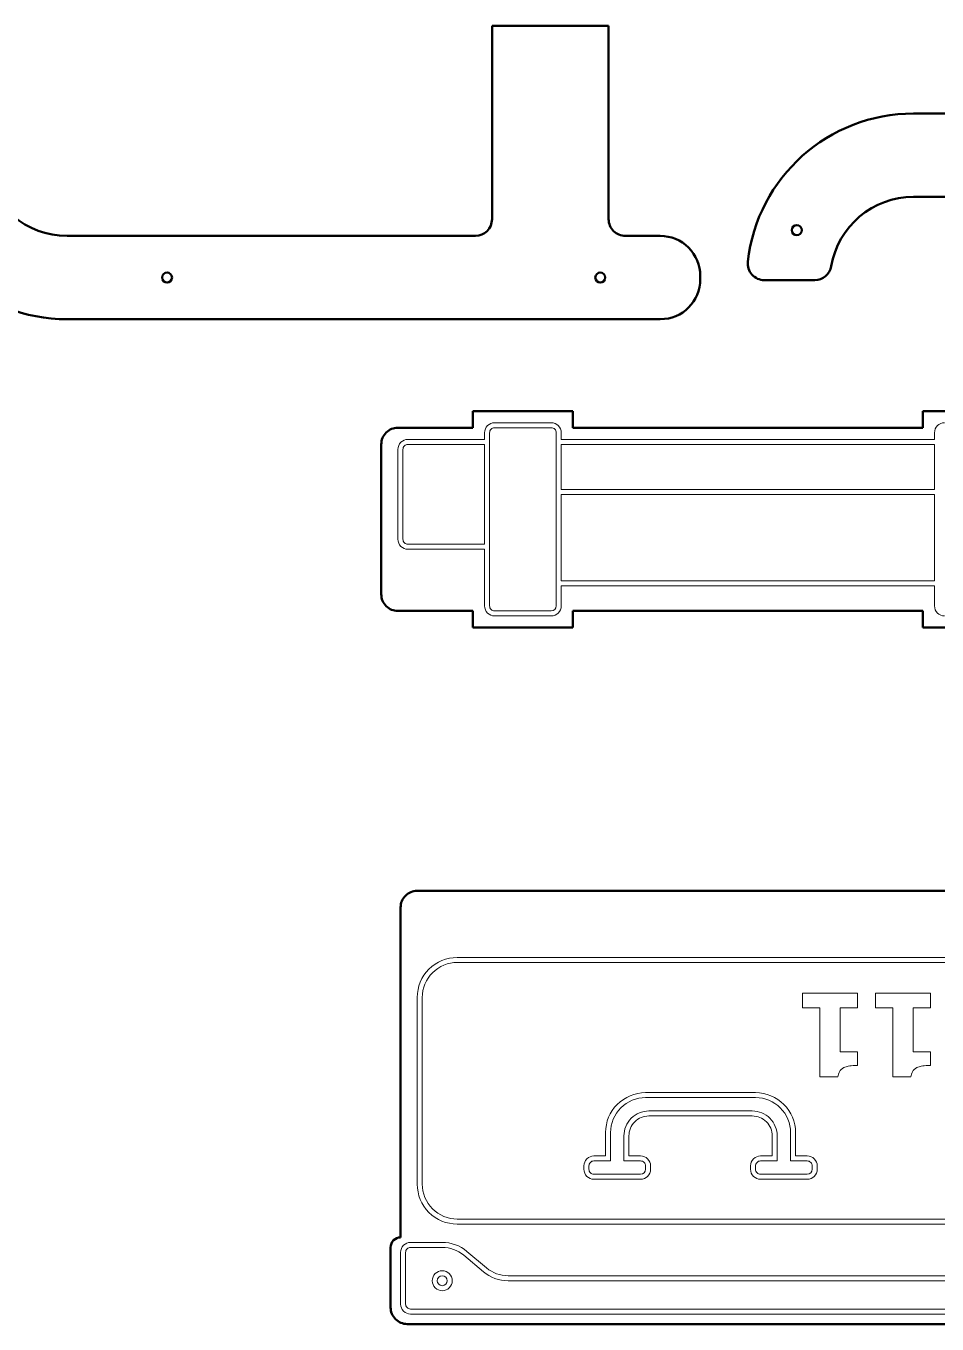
# Model space of a CAD drawing. Header units: millimetres. Extents: x -4457 to 5436, y 521 to 6420.
# Drawn here: x -2234 to -1687, y 1909 to 2688 of the extents above; entities that cross this region are included whole.
import ezdxf

# ---------------------------------------------------------------- set-up
doc = ezdxf.new("R2010")
doc.units = ezdxf.units.MM
doc.header["$MEASUREMENT"] = 0
doc.layers.add('layer 1', color=7, linetype='Continuous')
doc.layers.add('layer 2', color=7, linetype='Continuous')

msp = doc.modelspace()

# ---------------------------------------------------------------- linework, layer by layer
at = {"layer": 'layer 1', "lineweight": 50}
for points in [[(-1954.4344, 2687.7819), (-1954.4344, 2687.7819), (-1884.4344, 2687.7819), (-1884.4344, 2687.7819)], [(-1954.4344, 2571.7819), (-1954.4344, 2571.7819), (-1954.4344, 2687.7819), (-1954.4344, 2687.7819)], [(-1884.4344, 2687.7819), (-1884.4344, 2687.7819), (-1884.4344, 2571.7819), (-1884.4344, 2571.7819)], [(-1701.5566, 2635.2283), (-1752.4854, 2635.2283), (-1795.2787, 2596.9529), (-1800.9374, 2546.3394)], [(-1345.5566, 2635.2283), (-1345.5566, 2635.2283), (-1701.5566, 2635.2283), (-1701.5566, 2635.2283)], [(-2258.735, 2603.4485), (-2254.6686, 2579.3913), (-2233.8329, 2561.7819), (-2209.4344, 2561.7819)], [(-2308.8152, 2600.6708), (-2303.1564, 2550.0573), (-2260.3632, 2511.7819), (-2209.4344, 2511.7819)], [(-1701.5566, 2585.2283), (-1725.9551, 2585.2283), (-1746.7909, 2567.6189), (-1750.8573, 2543.5616)], [(-1701.5566, 2585.2283), (-1701.5566, 2585.2283), (-1456.5566, 2585.2283), (-1456.5566, 2585.2283)], [(-1964.4344, 2561.7819), (-1958.9115, 2561.7819), (-1954.4344, 2566.259), (-1954.4344, 2571.7818)], [(-2209.4344, 2561.7819), (-2209.4344, 2561.7819), (-1964.4344, 2561.7819), (-1964.4344, 2561.7819)], [(-1874.4344, 2561.7819), (-1874.4344, 2561.7819), (-1853.4344, 2561.7819), (-1853.4344, 2561.7819)], [(-1760.7174, 2535.2283), (-1755.8377, 2535.2283), (-1751.6706, 2538.7502), (-1750.8573, 2543.5616)], [(-1853.4344, 2511.7819), (-1840.1796, 2511.7819), (-1829.4344, 2522.527), (-1829.4344, 2535.7817)], [(-1829.4344, 2537.7819), (-1829.4344, 2537.7819), (-1829.4344, 2535.7819), (-1829.4344, 2535.7819)], [(-1790.9994, 2535.2283), (-1790.9994, 2535.2283), (-1760.7174, 2535.2283), (-1760.7174, 2535.2283)], [(-1853.4344, 2511.7819), (-1853.4344, 2511.7819), (-2209.4344, 2511.7819), (-2209.4344, 2511.7819)], [(-1965.8883, 2456.6646), (-1965.8883, 2456.6646), (-1905.8883, 2456.6646), (-1905.8883, 2456.6646)], [(-1965.8883, 2446.6646), (-1965.8883, 2446.6646), (-1965.8883, 2456.6646), (-1965.8883, 2456.6646)], [(-1905.8883, 2456.6646), (-1905.8883, 2456.6646), (-1905.8883, 2446.6646), (-1905.8883, 2446.6646)], [(-1695.8883, 2456.6646), (-1695.8883, 2456.6646), (-1635.8883, 2456.6646), (-1635.8883, 2456.6646)], [(-1695.8883, 2446.6646), (-1695.8883, 2446.6646), (-1695.8883, 2456.6646), (-1695.8883, 2456.6646)], [(-2010.8883, 2446.6646), (-2010.8883, 2446.6646), (-1965.8883, 2446.6646), (-1965.8883, 2446.6646)], [(-1905.8883, 2446.6646), (-1905.8883, 2446.6646), (-1695.8883, 2446.6646), (-1695.8883, 2446.6646)], [(-2020.8883, 2346.6646), (-2020.8883, 2346.6646), (-2020.8883, 2436.6646), (-2020.8883, 2436.6646)], [(-1965.8883, 2336.6646), (-1965.8883, 2336.6646), (-2010.8883, 2336.6646), (-2010.8883, 2336.6646)], [(-1965.8883, 2326.6646), (-1965.8883, 2326.6646), (-1965.8883, 2336.6646), (-1965.8883, 2336.6646)], [(-1695.8883, 2336.6646), (-1695.8883, 2336.6646), (-1905.8883, 2336.6646), (-1905.8883, 2336.6646)], [(-1905.8883, 2336.6646), (-1905.8883, 2336.6646), (-1905.8883, 2326.6646), (-1905.8883, 2326.6646)], [(-1695.8883, 2326.6646), (-1695.8883, 2326.6646), (-1695.8883, 2336.6646), (-1695.8883, 2336.6646)], [(-1905.8883, 2326.6646), (-1905.8883, 2326.6646), (-1965.8883, 2326.6646), (-1965.8883, 2326.6646)], [(-1635.8883, 2326.6646), (-1635.8883, 2326.6646), (-1695.8883, 2326.6646), (-1695.8883, 2326.6646)], [(-1409.2838, 2168.6913), (-1409.2838, 2168.6913), (-1999.2838, 2168.6913), (-1999.2838, 2168.6913)], [(-2009.2838, 2158.6913), (-2009.2838, 2158.6913), (-2009.2838, 1960.6913), (-2009.2838, 1960.6913)], [(-2015.2838, 1954.6913), (-2015.2838, 1954.6913), (-2015.2838, 1918.6913), (-2015.2838, 1918.6913)], [(-2005.2838, 1908.6913), (-2005.2838, 1908.6913), (-1397.2838, 1908.6913), (-1397.2838, 1908.6913)]]:
    msp.add_open_spline(points, degree=3, dxfattribs=at)
for points, knots in [([(-1884.4344, 2571.7819), (-1884.4344, 2569.1297), (-1883.3808, 2566.5862), (-1881.5054, 2564.7108), (-1881.5054, 2564.7108), (-1879.6301, 2562.8354), (-1877.0865, 2561.7819), (-1874.4344, 2561.7819)], [0, 0, 0, 0, 0.33333333, 0.33333333, 0.33333333, 0.33333333, 1, 1, 1, 1]), ([(-1768.5566, 2565.2283), (-1768.5566, 2566.8852), (-1769.8998, 2568.2283), (-1771.5566, 2568.2283), (-1771.5566, 2568.2283), (-1773.2135, 2568.2283), (-1774.5566, 2566.8852), (-1774.5566, 2565.2283), (-1774.5566, 2565.2283), (-1774.5567, 2563.5715), (-1773.2135, 2562.2283), (-1771.5567, 2562.2283), (-1771.5567, 2562.2283), (-1769.8998, 2562.2283), (-1768.5567, 2563.5714), (-1768.5566, 2565.2283)], [0, 0, 0, 0, 0.2, 0.2, 0.2, 0.2, 0.4, 0.4, 0.4, 0.4, 0.6, 0.6, 0.6, 0.6, 1, 1, 1, 1]), ([(-1829.4344, 2537.7819), (-1829.4344, 2544.1471), (-1831.9629, 2550.2516), (-1836.4638, 2554.7524), (-1836.4638, 2554.7524), (-1840.9647, 2559.2533), (-1847.0692, 2561.7819), (-1853.4344, 2561.7819)], [0, 0, 0, 0, 0.33333333, 0.33333333, 0.33333333, 0.33333333, 1, 1, 1, 1]), ([(-1800.9374, 2546.3394), (-1801.2536, 2543.5114), (-1800.35, 2540.6826), (-1798.4529, 2538.5616), (-1798.4529, 2538.5616), (-1796.5558, 2536.4406), (-1793.845, 2535.2283), (-1790.9994, 2535.2283)], [0, 0, 0, 0, 0.33333333, 0.33333333, 0.33333333, 0.33333333, 1, 1, 1, 1]), ([(-2146.4344, 2536.7819), (-2146.4344, 2538.4387), (-2147.7775, 2539.7819), (-2149.4344, 2539.7819), (-2149.4344, 2539.7819), (-2151.0912, 2539.7819), (-2152.4344, 2538.4387), (-2152.4344, 2536.7819), (-2152.4344, 2536.7819), (-2152.4344, 2535.125), (-2151.0912, 2533.7819), (-2149.4344, 2533.7819), (-2149.4344, 2533.7819), (-2147.7775, 2533.7819), (-2146.4344, 2535.125), (-2146.4344, 2536.7819)], [0, 0, 0, 0, 0.2, 0.2, 0.2, 0.2, 0.4, 0.4, 0.4, 0.4, 0.6, 0.6, 0.6, 0.6, 1, 1, 1, 1]), ([(-1886.4344, 2536.7819), (-1886.4344, 2538.4387), (-1887.7775, 2539.7819), (-1889.4344, 2539.7819), (-1889.4344, 2539.7819), (-1891.0912, 2539.7819), (-1892.4344, 2538.4387), (-1892.4344, 2536.7819), (-1892.4344, 2536.7819), (-1892.4344, 2535.125), (-1891.0912, 2533.7819), (-1889.4344, 2533.7819), (-1889.4344, 2533.7819), (-1887.7775, 2533.7819), (-1886.4344, 2535.125), (-1886.4344, 2536.7819)], [0, 0, 0, 0, 0.2, 0.2, 0.2, 0.2, 0.4, 0.4, 0.4, 0.4, 0.6, 0.6, 0.6, 0.6, 1, 1, 1, 1]), ([(-2010.8883, 2446.6646), (-2013.5405, 2446.6646), (-2016.084, 2445.611), (-2017.9594, 2443.7357), (-2017.9594, 2443.7357), (-2019.8347, 2441.8603), (-2020.8883, 2439.3168), (-2020.8883, 2436.6646)], [0, 0, 0, 0, 0.33333333, 0.33333333, 0.33333333, 0.33333333, 1, 1, 1, 1]), ([(-2020.8883, 2346.6646), (-2020.8883, 2344.0124), (-2019.8347, 2341.4689), (-2017.9594, 2339.5935), (-2017.9594, 2339.5935), (-2016.084, 2337.7182), (-2013.5405, 2336.6646), (-2010.8883, 2336.6646)], [0, 0, 0, 0, 0.33333333, 0.33333333, 0.33333333, 0.33333333, 1, 1, 1, 1]), ([(-1999.2838, 2168.6913), (-2001.936, 2168.6913), (-2004.4795, 2167.6378), (-2006.3549, 2165.7624), (-2006.3549, 2165.7624), (-2008.2303, 2163.887), (-2009.2838, 2161.3435), (-2009.2838, 2158.6913)], [0, 0, 0, 0, 0.33333333, 0.33333333, 0.33333333, 0.33333333, 1, 1, 1, 1]), ([(-2009.2838, 1960.6913), (-2010.8751, 1960.6913), (-2012.4013, 1960.0592), (-2013.5265, 1958.934), (-2013.5265, 1958.934), (-2014.6517, 1957.8087), (-2015.2838, 1956.2826), (-2015.2838, 1954.6913)], [0, 0, 0, 0, 0.33333333, 0.33333333, 0.33333333, 0.33333333, 1, 1, 1, 1]), ([(-2015.2838, 1918.6913), (-2015.2838, 1916.0392), (-2014.2303, 1913.4956), (-2012.3549, 1911.6203), (-2012.3549, 1911.6203), (-2010.4795, 1909.7449), (-2007.936, 1908.6913), (-2005.2838, 1908.6913)], [0, 0, 0, 0, 0.33333333, 0.33333333, 0.33333333, 0.33333333, 1, 1, 1, 1])]:
    msp.add_open_spline(points, degree=3, knots=knots, dxfattribs=at)
at = {"layer": 'layer 2', "color": 240, "lineweight": 9}
for points, knots in [([(-1952.8883, 2449.6646), (-1954.4796, 2449.6646), (-1956.0057, 2449.0325), (-1957.131, 2447.9072), (-1957.131, 2447.9072), (-1958.2562, 2446.782), (-1958.8883, 2445.2559), (-1958.8883, 2443.6646)], [0, 0, 0, 0, 0.33333333, 0.33333333, 0.33333333, 0.33333333, 1, 1, 1, 1]), ([(-1952.8883, 2446.6646), (-1953.684, 2446.6646), (-1954.447, 2446.3485), (-1955.0096, 2445.7859), (-1955.0096, 2445.7859), (-1955.5722, 2445.2233), (-1955.8883, 2444.4603), (-1955.8883, 2443.6646)], [0, 0, 0, 0, 0.33333333, 0.33333333, 0.33333333, 0.33333333, 1, 1, 1, 1]), ([(-1912.8883, 2443.6646), (-1912.8883, 2445.2559), (-1913.5205, 2446.782), (-1914.6457, 2447.9072), (-1914.6457, 2447.9072), (-1915.7709, 2449.0325), (-1917.297, 2449.6646), (-1918.8883, 2449.6646)], [0, 0, 0, 0, 0.33333333, 0.33333333, 0.33333333, 0.33333333, 1, 1, 1, 1]), ([(-1915.8883, 2443.6646), (-1915.8883, 2444.4603), (-1916.2044, 2445.2233), (-1916.767, 2445.7859), (-1916.767, 2445.7859), (-1917.3296, 2446.3485), (-1918.0927, 2446.6646), (-1918.8883, 2446.6646)], [0, 0, 0, 0, 0.33333333, 0.33333333, 0.33333333, 0.33333333, 1, 1, 1, 1]), ([(-1682.8883, 2449.6646), (-1684.4796, 2449.6646), (-1686.0057, 2449.0325), (-1687.131, 2447.9072), (-1687.131, 2447.9072), (-1688.2562, 2446.782), (-1688.8883, 2445.2559), (-1688.8883, 2443.6646)], [0, 0, 0, 0, 0.33333333, 0.33333333, 0.33333333, 0.33333333, 1, 1, 1, 1]), ([(-2004.8883, 2439.6646), (-2006.4796, 2439.6646), (-2008.0057, 2439.0325), (-2009.131, 2437.9072), (-2009.131, 2437.9072), (-2010.2562, 2436.782), (-2010.8883, 2435.2559), (-2010.8883, 2433.6646)], [0, 0, 0, 0, 0.33333333, 0.33333333, 0.33333333, 0.33333333, 1, 1, 1, 1]), ([(-2004.8883, 2436.6646), (-2005.684, 2436.6646), (-2006.447, 2436.3485), (-2007.0096, 2435.7859), (-2007.0096, 2435.7859), (-2007.5722, 2435.2233), (-2007.8883, 2434.4603), (-2007.8883, 2433.6646)], [0, 0, 0, 0, 0.33333333, 0.33333333, 0.33333333, 0.33333333, 1, 1, 1, 1]), ([(-2010.8883, 2379.6646), (-2010.8883, 2378.0733), (-2010.2562, 2376.5472), (-2009.131, 2375.422), (-2009.131, 2375.422), (-2008.0057, 2374.2967), (-2006.4796, 2373.6646), (-2004.8883, 2373.6646)], [0, 0, 0, 0, 0.33333333, 0.33333333, 0.33333333, 0.33333333, 1, 1, 1, 1]), ([(-2007.8883, 2379.6646), (-2007.8883, 2378.869), (-2007.5722, 2378.1059), (-2007.0096, 2377.5433), (-2007.0096, 2377.5433), (-2006.447, 2376.9807), (-2005.684, 2376.6646), (-2004.8883, 2376.6646)], [0, 0, 0, 0, 0.33333333, 0.33333333, 0.33333333, 0.33333333, 1, 1, 1, 1]), ([(-1958.8883, 2339.6646), (-1958.8883, 2338.0733), (-1958.2562, 2336.5472), (-1957.131, 2335.422), (-1957.131, 2335.422), (-1956.0057, 2334.2967), (-1954.4796, 2333.6646), (-1952.8883, 2333.6646)], [0, 0, 0, 0, 0.33333333, 0.33333333, 0.33333333, 0.33333333, 1, 1, 1, 1]), ([(-1955.8883, 2339.6646), (-1955.8883, 2338.869), (-1955.5722, 2338.1059), (-1955.0096, 2337.5433), (-1955.0096, 2337.5433), (-1954.447, 2336.9807), (-1953.684, 2336.6646), (-1952.8883, 2336.6646)], [0, 0, 0, 0, 0.33333333, 0.33333333, 0.33333333, 0.33333333, 1, 1, 1, 1]), ([(-1688.8883, 2339.6646), (-1688.8883, 2338.0733), (-1688.2562, 2336.5472), (-1687.131, 2335.422), (-1687.131, 2335.422), (-1686.0057, 2334.2967), (-1684.4796, 2333.6646), (-1682.8883, 2333.6646)], [0, 0, 0, 0, 0.33333333, 0.33333333, 0.33333333, 0.33333333, 1, 1, 1, 1]), ([(-1975.2838, 2128.6913), (-1981.649, 2128.6913), (-1987.7535, 2126.1628), (-1992.2544, 2121.6619), (-1992.2544, 2121.6619), (-1996.7553, 2117.161), (-1999.2838, 2111.0565), (-1999.2838, 2104.6913)], [0, 0, 0, 0, 0.33333333, 0.33333333, 0.33333333, 0.33333333, 1, 1, 1, 1]), ([(-1975.2838, 2125.6913), (-1980.8534, 2125.6913), (-1986.1948, 2123.4788), (-1990.1331, 2119.5406), (-1990.1331, 2119.5406), (-1994.0714, 2115.6023), (-1996.2838, 2110.2609), (-1996.2838, 2104.6913)], [0, 0, 0, 0, 0.33333333, 0.33333333, 0.33333333, 0.33333333, 1, 1, 1, 1]), ([(-1743.3115, 2062.6284), (-1744.3649, 2062.0881), (-1745.486, 2060.9131), (-1745.7831, 2060.4606), (-1745.7831, 2060.4606), (-1746.3774, 2059.5557), (-1746.7825, 2057.7526), (-1746.8366, 2057.0773)], [0, 0, 0, 0, 0.33333333, 0.33333333, 0.33333333, 0.33333333, 1, 1, 1, 1]), ([(-1735.0456, 2063.8844), (-1736.5854, 2063.8844), (-1738.8814, 2063.6818), (-1739.6445, 2063.5805), (-1739.6445, 2063.5805), (-1741.1707, 2063.378), (-1742.8522, 2062.8445), (-1743.3115, 2062.6284)], [0, 0, 0, 0, 0.33333333, 0.33333333, 0.33333333, 0.33333333, 1, 1, 1, 1]), ([(-1699.5108, 2062.6284), (-1700.5643, 2062.0881), (-1701.6853, 2060.9131), (-1701.9824, 2060.4606), (-1701.9824, 2060.4606), (-1702.5767, 2059.5557), (-1702.9819, 2057.7526), (-1703.0359, 2057.0773)], [0, 0, 0, 0, 0.33333333, 0.33333333, 0.33333333, 0.33333333, 1, 1, 1, 1]), ([(-1691.245, 2063.8844), (-1692.7847, 2063.8844), (-1695.0808, 2063.6818), (-1695.8439, 2063.5805), (-1695.8439, 2063.5805), (-1697.3701, 2063.378), (-1699.0516, 2062.8445), (-1699.5108, 2062.6284)], [0, 0, 0, 0, 0.33333333, 0.33333333, 0.33333333, 0.33333333, 1, 1, 1, 1]), ([(-1862.2838, 2047.5832), (-1868.649, 2047.5832), (-1874.7535, 2045.0546), (-1879.2544, 2040.5538), (-1879.2544, 2040.5538), (-1883.7553, 2036.0529), (-1886.2838, 2029.9484), (-1886.2838, 2023.5832)], [0, 0, 0, 0, 0.33333333, 0.33333333, 0.33333333, 0.33333333, 1, 1, 1, 1]), ([(-1862.2838, 2044.5832), (-1867.8534, 2044.5832), (-1873.1948, 2042.3707), (-1877.1331, 2038.4324), (-1877.1331, 2038.4324), (-1881.0714, 2034.4942), (-1883.2838, 2029.1527), (-1883.2838, 2023.5832)], [0, 0, 0, 0, 0.33333333, 0.33333333, 0.33333333, 0.33333333, 1, 1, 1, 1]), ([(-1772.2838, 2023.5832), (-1772.2838, 2029.9484), (-1774.8124, 2036.0529), (-1779.3133, 2040.5538), (-1779.3133, 2040.5538), (-1783.8142, 2045.0546), (-1789.9186, 2047.5832), (-1796.2838, 2047.5832)], [0, 0, 0, 0, 0.33333333, 0.33333333, 0.33333333, 0.33333333, 1, 1, 1, 1]), ([(-1775.2838, 2023.5832), (-1775.2838, 2029.1527), (-1777.4963, 2034.4942), (-1781.4346, 2038.4324), (-1781.4346, 2038.4324), (-1785.3729, 2042.3707), (-1790.7143, 2044.5832), (-1796.2838, 2044.5832)], [0, 0, 0, 0, 0.33333333, 0.33333333, 0.33333333, 0.33333333, 1, 1, 1, 1]), ([(-1860.2838, 2036.5832), (-1864.2621, 2036.5832), (-1868.0774, 2035.0029), (-1870.8904, 2032.1898), (-1870.8904, 2032.1898), (-1873.7035, 2029.3768), (-1875.2838, 2025.5615), (-1875.2838, 2021.5832)], [0, 0, 0, 0, 0.33333333, 0.33333333, 0.33333333, 0.33333333, 1, 1, 1, 1]), ([(-1860.2838, 2033.5832), (-1863.4664, 2033.5832), (-1866.5187, 2032.3189), (-1868.7691, 2030.0685), (-1868.7691, 2030.0685), (-1871.0196, 2027.818), (-1872.2838, 2024.7658), (-1872.2838, 2021.5832)], [0, 0, 0, 0, 0.33333333, 0.33333333, 0.33333333, 0.33333333, 1, 1, 1, 1]), ([(-1783.2838, 2021.5832), (-1783.2838, 2025.5615), (-1784.8642, 2029.3768), (-1787.6772, 2032.1898), (-1787.6772, 2032.1898), (-1790.4903, 2035.0029), (-1794.3056, 2036.5832), (-1798.2838, 2036.5832)], [0, 0, 0, 0, 0.33333333, 0.33333333, 0.33333333, 0.33333333, 1, 1, 1, 1]), ([(-1786.2838, 2021.5832), (-1786.2838, 2024.7658), (-1787.5481, 2027.818), (-1789.7986, 2030.0685), (-1789.7986, 2030.0685), (-1792.049, 2032.3189), (-1795.1012, 2033.5832), (-1798.2838, 2033.5832)], [0, 0, 0, 0, 0.33333333, 0.33333333, 0.33333333, 0.33333333, 1, 1, 1, 1]), ([(-1893.2838, 2009.5832), (-1894.8751, 2009.5832), (-1896.4013, 2008.9511), (-1897.5265, 2007.8258), (-1897.5265, 2007.8258), (-1898.6517, 2006.7006), (-1899.2838, 2005.1745), (-1899.2838, 2003.5832)], [0, 0, 0, 0, 0.33333333, 0.33333333, 0.33333333, 0.33333333, 1, 1, 1, 1]), ([(-1893.2838, 2006.5832), (-1894.0795, 2006.5832), (-1894.8426, 2006.2671), (-1895.4052, 2005.7045), (-1895.4052, 2005.7045), (-1895.9678, 2005.1419), (-1896.2838, 2004.3789), (-1896.2838, 2003.5832)], [0, 0, 0, 0, 0.33333333, 0.33333333, 0.33333333, 0.33333333, 1, 1, 1, 1]), ([(-1859.2838, 2003.5832), (-1859.2838, 2005.1745), (-1859.916, 2006.7006), (-1861.0412, 2007.8258), (-1861.0412, 2007.8258), (-1862.1664, 2008.9511), (-1863.6925, 2009.5832), (-1865.2838, 2009.5832)], [0, 0, 0, 0, 0.33333333, 0.33333333, 0.33333333, 0.33333333, 1, 1, 1, 1]), ([(-1862.2838, 2003.5832), (-1862.2838, 2004.3789), (-1862.5999, 2005.1419), (-1863.1625, 2005.7045), (-1863.1625, 2005.7045), (-1863.7251, 2006.2671), (-1864.4882, 2006.5832), (-1865.2838, 2006.5832)], [0, 0, 0, 0, 0.33333333, 0.33333333, 0.33333333, 0.33333333, 1, 1, 1, 1]), ([(-1793.2838, 2009.5832), (-1794.8751, 2009.5832), (-1796.4013, 2008.9511), (-1797.5265, 2007.8258), (-1797.5265, 2007.8258), (-1798.6517, 2006.7006), (-1799.2838, 2005.1745), (-1799.2838, 2003.5832)], [0, 0, 0, 0, 0.33333333, 0.33333333, 0.33333333, 0.33333333, 1, 1, 1, 1]), ([(-1793.2838, 2006.5832), (-1794.0795, 2006.5832), (-1794.8426, 2006.2671), (-1795.4052, 2005.7045), (-1795.4052, 2005.7045), (-1795.9678, 2005.1419), (-1796.2838, 2004.3789), (-1796.2838, 2003.5832)], [0, 0, 0, 0, 0.33333333, 0.33333333, 0.33333333, 0.33333333, 1, 1, 1, 1]), ([(-1759.2838, 2003.5832), (-1759.2838, 2005.1745), (-1759.916, 2006.7006), (-1761.0412, 2007.8258), (-1761.0412, 2007.8258), (-1762.1664, 2008.9511), (-1763.6925, 2009.5832), (-1765.2838, 2009.5832)], [0, 0, 0, 0, 0.33333333, 0.33333333, 0.33333333, 0.33333333, 1, 1, 1, 1]), ([(-1762.2838, 2003.5832), (-1762.2838, 2004.3789), (-1762.5999, 2005.1419), (-1763.1625, 2005.7045), (-1763.1625, 2005.7045), (-1763.7251, 2006.2671), (-1764.4882, 2006.5832), (-1765.2838, 2006.5832)], [0, 0, 0, 0, 0.33333333, 0.33333333, 0.33333333, 0.33333333, 1, 1, 1, 1]), ([(-1899.2838, 2001.5832), (-1899.2838, 1999.9919), (-1898.6517, 1998.4658), (-1897.5265, 1997.3406), (-1897.5265, 1997.3406), (-1896.4013, 1996.2153), (-1894.8751, 1995.5832), (-1893.2838, 1995.5832)], [0, 0, 0, 0, 0.33333333, 0.33333333, 0.33333333, 0.33333333, 1, 1, 1, 1]), ([(-1896.2838, 2001.5832), (-1896.2838, 2000.7876), (-1895.9678, 2000.0245), (-1895.4052, 1999.4619), (-1895.4052, 1999.4619), (-1894.8426, 1998.8993), (-1894.0795, 1998.5832), (-1893.2838, 1998.5832)], [0, 0, 0, 0, 0.33333333, 0.33333333, 0.33333333, 0.33333333, 1, 1, 1, 1]), ([(-1799.2838, 2001.5832), (-1799.2838, 1999.9919), (-1798.6517, 1998.4658), (-1797.5265, 1997.3406), (-1797.5265, 1997.3406), (-1796.4013, 1996.2153), (-1794.8751, 1995.5832), (-1793.2838, 1995.5832)], [0, 0, 0, 0, 0.33333333, 0.33333333, 0.33333333, 0.33333333, 1, 1, 1, 1]), ([(-1796.2838, 2001.5832), (-1796.2838, 2000.7876), (-1795.9678, 2000.0245), (-1795.4052, 1999.4619), (-1795.4052, 1999.4619), (-1794.8426, 1998.8993), (-1794.0795, 1998.5832), (-1793.2838, 1998.5832)], [0, 0, 0, 0, 0.33333333, 0.33333333, 0.33333333, 0.33333333, 1, 1, 1, 1]), ([(-1999.2838, 1992.6913), (-1999.2838, 1986.3261), (-1996.7553, 1980.2216), (-1992.2544, 1975.7208), (-1992.2544, 1975.7208), (-1987.7535, 1971.2199), (-1981.649, 1968.6913), (-1975.2838, 1968.6913)], [0, 0, 0, 0, 0.33333333, 0.33333333, 0.33333333, 0.33333333, 1, 1, 1, 1]), ([(-1996.2838, 1992.6913), (-1996.2838, 1987.1218), (-1994.0714, 1981.7803), (-1990.1331, 1977.8421), (-1990.1331, 1977.8421), (-1986.1948, 1973.9038), (-1980.8534, 1971.6913), (-1975.2838, 1971.6913)], [0, 0, 0, 0, 0.33333333, 0.33333333, 0.33333333, 0.33333333, 1, 1, 1, 1]), ([(-2003.2838, 1957.6913), (-2004.8751, 1957.6913), (-2006.4013, 1957.0592), (-2007.5265, 1955.934), (-2007.5265, 1955.934), (-2008.6517, 1954.8087), (-2009.2838, 1953.2826), (-2009.2838, 1951.6913)], [0, 0, 0, 0, 0.33333333, 0.33333333, 0.33333333, 0.33333333, 1, 1, 1, 1]), ([(-2003.2838, 1954.6913), (-2004.0795, 1954.6913), (-2004.8426, 1954.3753), (-2005.4052, 1953.8126), (-2005.4052, 1953.8126), (-2005.9678, 1953.25), (-2006.2838, 1952.487), (-2006.2838, 1951.6913)], [0, 0, 0, 0, 0.33333333, 0.33333333, 0.33333333, 0.33333333, 1, 1, 1, 1]), ([(-1978.2838, 1934.6913), (-1978.2838, 1938.005), (-1980.9701, 1940.6913), (-1984.2838, 1940.6913), (-1984.2838, 1940.6913), (-1987.5975, 1940.6913), (-1990.2838, 1938.005), (-1990.2838, 1934.6913), (-1990.2838, 1934.6913), (-1990.2839, 1931.3776), (-1987.5976, 1928.6913), (-1984.2839, 1928.6913), (-1984.2839, 1928.6913), (-1980.9702, 1928.6913), (-1978.2839, 1931.3776), (-1978.2838, 1934.6913)], [0, 0, 0, 0, 0.2, 0.2, 0.2, 0.2, 0.4, 0.4, 0.4, 0.4, 0.6, 0.6, 0.6, 0.6, 1, 1, 1, 1]), ([(-1981.2838, 1934.6913), (-1981.2838, 1936.3482), (-1982.627, 1937.6913), (-1984.2838, 1937.6913), (-1984.2838, 1937.6913), (-1985.9407, 1937.6913), (-1987.2838, 1936.3482), (-1987.2838, 1934.6913), (-1987.2838, 1934.6913), (-1987.2838, 1933.0345), (-1985.9407, 1931.6913), (-1984.2839, 1931.6913), (-1984.2839, 1931.6913), (-1982.627, 1931.6913), (-1981.2839, 1933.0345), (-1981.2838, 1934.6913)], [0, 0, 0, 0, 0.2, 0.2, 0.2, 0.2, 0.4, 0.4, 0.4, 0.4, 0.6, 0.6, 0.6, 0.6, 1, 1, 1, 1]), ([(-2009.2838, 1920.6913), (-2009.2838, 1919.1), (-2008.6517, 1917.5739), (-2007.5265, 1916.4487), (-2007.5265, 1916.4487), (-2006.4013, 1915.3235), (-2004.8751, 1914.6913), (-2003.2838, 1914.6913)], [0, 0, 0, 0, 0.33333333, 0.33333333, 0.33333333, 0.33333333, 1, 1, 1, 1]), ([(-2006.2838, 1920.6913), (-2006.2838, 1919.8957), (-2005.9678, 1919.1326), (-2005.4052, 1918.57), (-2005.4052, 1918.57), (-2004.8426, 1918.0074), (-2004.0795, 1917.6913), (-2003.2838, 1917.6913)], [0, 0, 0, 0, 0.33333333, 0.33333333, 0.33333333, 0.33333333, 1, 1, 1, 1])]:
    msp.add_open_spline(points, degree=3, knots=knots, dxfattribs=at)
for points in [[(-1952.8883, 2449.6646), (-1952.8883, 2449.6646), (-1918.8883, 2449.6646), (-1918.8883, 2449.6646)], [(-1918.8883, 2446.6646), (-1918.8883, 2446.6646), (-1952.8883, 2446.6646), (-1952.8883, 2446.6646)], [(-2004.8883, 2439.6646), (-2004.8883, 2439.6646), (-1958.8883, 2439.6646), (-1958.8883, 2439.6646)], [(-1958.8883, 2439.6646), (-1958.8883, 2439.6646), (-1958.8883, 2443.6646), (-1958.8883, 2443.6646)], [(-1955.8883, 2443.6646), (-1955.8883, 2443.6646), (-1955.8883, 2339.6646), (-1955.8883, 2339.6646)], [(-1915.8883, 2339.6646), (-1915.8883, 2339.6646), (-1915.8883, 2443.6646), (-1915.8883, 2443.6646)], [(-1912.8883, 2443.6646), (-1912.8883, 2443.6646), (-1912.8883, 2439.6646), (-1912.8883, 2439.6646)], [(-1912.8883, 2439.6646), (-1912.8883, 2439.6646), (-1688.8883, 2439.6646), (-1688.8883, 2439.6646)], [(-1688.8883, 2439.6646), (-1688.8883, 2439.6646), (-1688.8883, 2443.6646), (-1688.8883, 2443.6646)], [(-2010.8883, 2379.6646), (-2010.8883, 2379.6646), (-2010.8883, 2433.6646), (-2010.8883, 2433.6646)], [(-2007.8883, 2433.6646), (-2007.8883, 2433.6646), (-2007.8883, 2379.6646), (-2007.8883, 2379.6646)], [(-1958.8883, 2436.6646), (-1958.8883, 2436.6646), (-2004.8883, 2436.6646), (-2004.8883, 2436.6646)], [(-1958.8883, 2376.6646), (-1958.8883, 2376.6646), (-1958.8883, 2436.6646), (-1958.8883, 2436.6646)], [(-1912.8883, 2436.6646), (-1912.8883, 2436.6646), (-1912.8883, 2409.6646), (-1912.8883, 2409.6646)], [(-1688.8883, 2436.6646), (-1688.8883, 2436.6646), (-1912.8883, 2436.6646), (-1912.8883, 2436.6646)], [(-1688.8883, 2409.6646), (-1688.8883, 2409.6646), (-1688.8883, 2436.6646), (-1688.8883, 2436.6646)], [(-1912.8883, 2409.6646), (-1912.8883, 2409.6646), (-1688.8883, 2409.6646), (-1688.8883, 2409.6646)], [(-1912.8883, 2406.6646), (-1912.8883, 2406.6646), (-1912.8883, 2354.6646), (-1912.8883, 2354.6646)], [(-1688.8883, 2406.6646), (-1688.8883, 2406.6646), (-1912.8883, 2406.6646), (-1912.8883, 2406.6646)], [(-1688.8883, 2354.6646), (-1688.8883, 2354.6646), (-1688.8883, 2406.6646), (-1688.8883, 2406.6646)], [(-2004.8883, 2376.6646), (-2004.8883, 2376.6646), (-1958.8883, 2376.6646), (-1958.8883, 2376.6646)], [(-1958.8883, 2373.6646), (-1958.8883, 2373.6646), (-2004.8883, 2373.6646), (-2004.8883, 2373.6646)], [(-1958.8883, 2339.6646), (-1958.8883, 2339.6646), (-1958.8883, 2373.6646), (-1958.8883, 2373.6646)], [(-1912.8883, 2354.6646), (-1912.8883, 2354.6646), (-1688.8883, 2354.6646), (-1688.8883, 2354.6646)], [(-1912.8883, 2351.6646), (-1912.8883, 2351.6646), (-1912.8883, 2339.6646), (-1912.8883, 2339.6646)], [(-1688.8883, 2351.6646), (-1688.8883, 2351.6646), (-1912.8883, 2351.6646), (-1912.8883, 2351.6646)], [(-1688.8883, 2339.6646), (-1688.8883, 2339.6646), (-1688.8883, 2351.6646), (-1688.8883, 2351.6646)], [(-1918.8883, 2336.6646), (-1917.2315, 2336.6646), (-1915.8883, 2338.0077), (-1915.8883, 2339.6646)], [(-1918.8883, 2333.6646), (-1915.5746, 2333.6646), (-1912.8883, 2336.3509), (-1912.8883, 2339.6646)], [(-1952.8883, 2336.6646), (-1952.8883, 2336.6646), (-1918.8883, 2336.6646), (-1918.8883, 2336.6646)], [(-1918.8883, 2333.6646), (-1918.8883, 2333.6646), (-1952.8883, 2333.6646), (-1952.8883, 2333.6646)], [(-1975.2838, 2128.6913), (-1975.2838, 2128.6913), (-1433.2838, 2128.6913), (-1433.2838, 2128.6913)], [(-1433.2838, 2125.6913), (-1433.2838, 2125.6913), (-1975.2838, 2125.6913), (-1975.2838, 2125.6913)], [(-1999.2838, 1992.6913), (-1999.2838, 1992.6913), (-1999.2838, 2104.6913), (-1999.2838, 2104.6913)], [(-1996.2838, 2104.6913), (-1996.2838, 2104.6913), (-1996.2838, 1992.6913), (-1996.2838, 1992.6913)], [(-1768.0683, 2098.4874), (-1768.0683, 2098.4874), (-1768.0683, 2107.1989), (-1768.0683, 2107.1989)], [(-1768.0683, 2107.1989), (-1768.0683, 2107.1989), (-1735.0456, 2107.1989), (-1735.0456, 2107.1989)], [(-1735.0456, 2107.1989), (-1735.0456, 2107.1989), (-1735.0456, 2098.4874), (-1735.0456, 2098.4874)], [(-1724.2677, 2107.1989), (-1724.2677, 2107.1989), (-1691.245, 2107.1989), (-1691.245, 2107.1989)], [(-1724.2677, 2098.4874), (-1724.2677, 2098.4874), (-1724.2677, 2107.1989), (-1724.2677, 2107.1989)], [(-1691.245, 2107.1989), (-1691.245, 2107.1989), (-1691.245, 2098.4874), (-1691.245, 2098.4874)], [(-1757.7766, 2098.4874), (-1757.7766, 2098.4874), (-1768.0683, 2098.4874), (-1768.0683, 2098.4874)], [(-1757.7766, 2057.0773), (-1757.7766, 2057.0773), (-1757.7766, 2098.4874), (-1757.7766, 2098.4874)], [(-1745.5805, 2098.4874), (-1745.5805, 2098.4874), (-1745.5805, 2072.0287), (-1745.5805, 2072.0287)], [(-1735.0456, 2098.4874), (-1735.0456, 2098.4874), (-1745.5805, 2098.4874), (-1745.5805, 2098.4874)], [(-1713.976, 2098.4874), (-1713.976, 2098.4874), (-1724.2677, 2098.4874), (-1724.2677, 2098.4874)], [(-1713.976, 2057.0773), (-1713.976, 2057.0773), (-1713.976, 2098.4874), (-1713.976, 2098.4874)], [(-1691.245, 2098.4874), (-1691.245, 2098.4874), (-1701.7798, 2098.4874), (-1701.7798, 2098.4874)], [(-1701.7798, 2098.4874), (-1701.7798, 2098.4874), (-1701.7798, 2072.0287), (-1701.7798, 2072.0287)], [(-1745.5805, 2072.0287), (-1745.5805, 2072.0287), (-1735.0456, 2072.0287), (-1735.0456, 2072.0287)], [(-1735.0456, 2072.0287), (-1735.0456, 2072.0287), (-1735.0456, 2063.8844), (-1735.0456, 2063.8844)], [(-1701.7798, 2072.0287), (-1701.7798, 2072.0287), (-1691.245, 2072.0287), (-1691.245, 2072.0287)], [(-1691.245, 2072.0287), (-1691.245, 2072.0287), (-1691.245, 2063.8844), (-1691.245, 2063.8844)], [(-1746.8366, 2057.0773), (-1746.8366, 2057.0773), (-1757.7766, 2057.0773), (-1757.7766, 2057.0773)], [(-1703.0359, 2057.0773), (-1703.0359, 2057.0773), (-1713.976, 2057.0773), (-1713.976, 2057.0773)], [(-1862.2838, 2047.5832), (-1862.2838, 2047.5832), (-1796.2838, 2047.5832), (-1796.2838, 2047.5832)], [(-1796.2838, 2044.5832), (-1796.2838, 2044.5832), (-1862.2838, 2044.5832), (-1862.2838, 2044.5832)], [(-1860.2838, 2036.5832), (-1860.2838, 2036.5832), (-1798.2838, 2036.5832), (-1798.2838, 2036.5832)], [(-1798.2838, 2033.5832), (-1798.2838, 2033.5832), (-1860.2838, 2033.5832), (-1860.2838, 2033.5832)], [(-1886.2838, 2009.5832), (-1886.2838, 2009.5832), (-1886.2838, 2023.5832), (-1886.2838, 2023.5832)], [(-1883.2838, 2023.5832), (-1883.2838, 2023.5832), (-1883.2838, 2006.5832), (-1883.2838, 2006.5832)], [(-1875.2838, 2006.5832), (-1875.2838, 2006.5832), (-1875.2838, 2021.5832), (-1875.2838, 2021.5832)], [(-1872.2838, 2021.5832), (-1872.2838, 2021.5832), (-1872.2838, 2009.5832), (-1872.2838, 2009.5832)], [(-1786.2838, 2009.5832), (-1786.2838, 2009.5832), (-1786.2838, 2021.5832), (-1786.2838, 2021.5832)], [(-1783.2838, 2021.5832), (-1783.2838, 2021.5832), (-1783.2838, 2006.5832), (-1783.2838, 2006.5832)], [(-1775.2838, 2006.5832), (-1775.2838, 2006.5832), (-1775.2838, 2023.5832), (-1775.2838, 2023.5832)], [(-1772.2838, 2023.5832), (-1772.2838, 2023.5832), (-1772.2838, 2009.5832), (-1772.2838, 2009.5832)], [(-1899.2838, 2001.5832), (-1899.2838, 2001.5832), (-1899.2838, 2003.5832), (-1899.2838, 2003.5832)], [(-1896.2838, 2003.5832), (-1896.2838, 2003.5832), (-1896.2838, 2001.5832), (-1896.2838, 2001.5832)], [(-1893.2838, 2009.5832), (-1893.2838, 2009.5832), (-1886.2838, 2009.5832), (-1886.2838, 2009.5832)], [(-1883.2838, 2006.5832), (-1883.2838, 2006.5832), (-1893.2838, 2006.5832), (-1893.2838, 2006.5832)], [(-1865.2838, 2006.5832), (-1865.2838, 2006.5832), (-1875.2838, 2006.5832), (-1875.2838, 2006.5832)], [(-1872.2838, 2009.5832), (-1872.2838, 2009.5832), (-1865.2838, 2009.5832), (-1865.2838, 2009.5832)], [(-1862.2838, 2001.5832), (-1862.2838, 2001.5832), (-1862.2838, 2003.5832), (-1862.2838, 2003.5832)], [(-1859.2838, 2003.5832), (-1859.2838, 2003.5832), (-1859.2838, 2001.5832), (-1859.2838, 2001.5832)], [(-1799.2838, 2001.5832), (-1799.2838, 2001.5832), (-1799.2838, 2003.5832), (-1799.2838, 2003.5832)], [(-1796.2838, 2003.5832), (-1796.2838, 2003.5832), (-1796.2838, 2001.5832), (-1796.2838, 2001.5832)], [(-1793.2838, 2009.5832), (-1793.2838, 2009.5832), (-1786.2838, 2009.5832), (-1786.2838, 2009.5832)], [(-1783.2838, 2006.5832), (-1783.2838, 2006.5832), (-1793.2838, 2006.5832), (-1793.2838, 2006.5832)], [(-1765.2838, 2006.5832), (-1765.2838, 2006.5832), (-1775.2838, 2006.5832), (-1775.2838, 2006.5832)], [(-1772.2838, 2009.5832), (-1772.2838, 2009.5832), (-1765.2838, 2009.5832), (-1765.2838, 2009.5832)], [(-1762.2838, 2001.5832), (-1762.2838, 2001.5832), (-1762.2838, 2003.5832), (-1762.2838, 2003.5832)], [(-1759.2838, 2003.5832), (-1759.2838, 2003.5832), (-1759.2838, 2001.5832), (-1759.2838, 2001.5832)], [(-1893.2838, 1998.5832), (-1893.2838, 1998.5832), (-1865.2838, 1998.5832), (-1865.2838, 1998.5832)], [(-1865.2838, 1995.5832), (-1865.2838, 1995.5832), (-1893.2838, 1995.5832), (-1893.2838, 1995.5832)], [(-1865.2838, 1998.5832), (-1863.627, 1998.5832), (-1862.2839, 1999.9263), (-1862.2838, 2001.5832)], [(-1865.2838, 1995.5832), (-1861.9701, 1995.5832), (-1859.2839, 1998.2695), (-1859.2838, 2001.5832)], [(-1793.2838, 1998.5832), (-1793.2838, 1998.5832), (-1765.2838, 1998.5832), (-1765.2838, 1998.5832)], [(-1765.2838, 1995.5832), (-1765.2838, 1995.5832), (-1793.2838, 1995.5832), (-1793.2838, 1995.5832)], [(-1765.2838, 1998.5832), (-1763.627, 1998.5832), (-1762.2839, 1999.9263), (-1762.2838, 2001.5832)], [(-1765.2838, 1995.5832), (-1761.9701, 1995.5832), (-1759.2839, 1998.2695), (-1759.2838, 2001.5832)], [(-1975.2838, 1971.6913), (-1975.2838, 1971.6913), (-1433.2838, 1971.6913), (-1433.2838, 1971.6913)], [(-1433.2838, 1968.6913), (-1433.2838, 1968.6913), (-1975.2838, 1968.6913), (-1975.2838, 1968.6913)], [(-2003.2838, 1957.6913), (-2003.2838, 1957.6913), (-1984.2838, 1957.6913), (-1984.2838, 1957.6913)], [(-1969.4997, 1952.3103), (-1973.642, 1955.7861), (-1978.8765, 1957.6913), (-1984.2838, 1957.6913)], [(-2009.2838, 1920.6913), (-2009.2838, 1920.6913), (-2009.2838, 1951.6913), (-2009.2838, 1951.6913)], [(-2006.2838, 1951.6913), (-2006.2838, 1951.6913), (-2006.2838, 1920.6913), (-2006.2838, 1920.6913)], [(-1984.2838, 1954.6913), (-1984.2838, 1954.6913), (-2003.2838, 1954.6913), (-2003.2838, 1954.6913)], [(-1971.4281, 1950.0122), (-1975.0301, 1953.0346), (-1979.5818, 1954.6913), (-1984.2838, 1954.6913)], [(-1959.5822, 1940.0723), (-1959.5822, 1940.0723), (-1971.4281, 1950.0122), (-1971.4281, 1950.0122)], [(-1969.4997, 1952.3103), (-1969.4997, 1952.3103), (-1957.6538, 1942.3704), (-1957.6538, 1942.3704)], [(-1959.5822, 1940.0723), (-1955.4399, 1936.5965), (-1950.2054, 1934.6913), (-1944.7981, 1934.6913)], [(-1957.6538, 1942.3704), (-1954.0518, 1939.348), (-1949.5001, 1937.6913), (-1944.7981, 1937.6913)], [(-1944.7981, 1937.6913), (-1944.7981, 1937.6913), (-1401.4616, 1937.6913), (-1401.4616, 1937.6913)], [(-1401.4616, 1934.6913), (-1401.4616, 1934.6913), (-1944.7981, 1934.6913), (-1944.7981, 1934.6913)], [(-2003.2838, 1917.6913), (-2003.2838, 1917.6913), (-1401.4616, 1917.6913), (-1401.4616, 1917.6913)], [(-1401.4616, 1914.6913), (-1401.4616, 1914.6913), (-2003.2838, 1914.6913), (-2003.2838, 1914.6913)]]:
    msp.add_open_spline(points, degree=3, dxfattribs=at)

doc.saveas('drawing.dxf')
